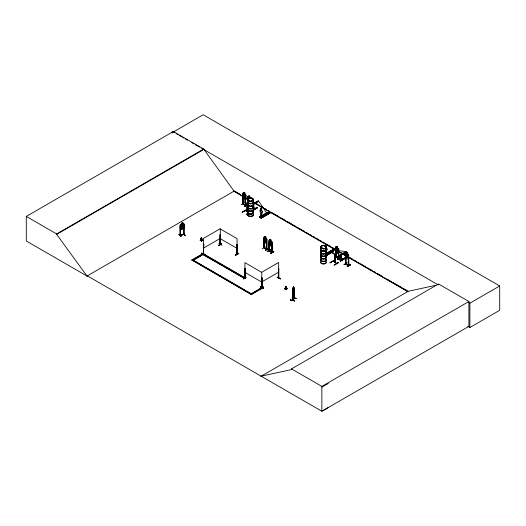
<?xml version="1.0" encoding="UTF-8"?>
<svg xmlns="http://www.w3.org/2000/svg" width="526" height="526" viewBox="0 0 526 526"><rect width="100%" height="100%" fill="white"/><g stroke="black" fill="none" stroke-linecap="round" stroke-linejoin="round"><path stroke-width="0.79" d="M247.845 198.782C247.167 197.533 248.627 196.047 247.851 196.356M247.976 198.71L247.983 196.277M248.147 198.966L248.16 196.533L250.573 197.934L249.876 197.539M335.568 255.11L335.562 256.727L338.514 258.082M335.581 250.251L335.726 246.937L335.581 250.613M335.555 255.952L335.877 256.964L336.055 256.057C334.812 255.932 336.199 257.747 335.7 255.031M335.713 250.179L335.726 246.937M335.871 256.905L335.595 247.016M336.002 256.833L336.015 251.974M285.717 287.564C285.342 283.665 287.906 290.635 285.118 288.925L285.756 286.289M261.613 217.146L261.83 212.583A1.493 0.861 60 0 0 261.613 210.545L261.613 209.23A0.743 0.427 60 0 0 261.087 208.316A0.743 0.427 60 0 0 260.561 208.625L260.626 208.585A0.743 0.427 60 0 1 261.152 208.276A0.743 0.427 60 0 1 261.678 209.19L261.678 210.505A1.493 0.861 60 0 1 261.895 212.543L261.678 217.106C259.357 216.12 261.31 216.081 260.751 216.627M326.725 249.975L326.659 250.014A1.493 0.861 60 0 0 326.442 247.97L326.508 247.937A1.493 0.861 60 0 1 326.725 249.975L326.508 254.538M201.103 240.704C199.768 233.485 204.423 242.151 200.787 240.553L201.307 237.995M285.434 289.076L285.644 286.368M260.377 216.396L260.824 216.541M338.599 256.813L341.584 255.294L337.192 257.832L337.317 256.747M339.204 250.856A63.817 12.657 -4.3 0 1 345.977 251.546L345.977 252.151L337.37 257.319L337.357 256.721L337.416 257.957L337.725 256.714M293.935 292.265L294.08 290.825L293.981 292.272L292.765 294.133L292.601 293.179L292.699 294.133L293.981 292.272M181.595 224.378L180.924 224.95L180.924 227.186L181.595 227.968L182.844 227.646L183.515 226.509L183.515 224.28L182.916 223.997M183.712 228.54L184.251 227.291M184.133 234.201L180.07 235.484L180.109 225.753L180.543 225.739L180.517 235.51L180.155 235.589L184.126 234.188M261.027 216.173L260.62 216.719M290.569 299.833L294.764 300.925L290.497 300.129M290.562 300.017L294.744 300.938M200.715 240.099L201.366 237.93L200.643 240.329M285.44 287.623L285.697 286.302L284.974 288.702M200.787 240.553L201.563 237.982L202.155 240.487M285.118 288.925L285.894 286.354M248.87 200.498L249.14 200.314M249.449 200.623L248.673 200.623M252.421 198.802L251.941 198.769L252.388 198.874M251.941 198.841L252.414 198.769M265.071 214.352C265.65 215.791 266.518 213.411 265.124 214.378M321.55 248.147L322.063 247.858L322.359 248.272M325.068 246.227L324.93 246.444M330.032 252.053L330.88 251.849M294.198 297.946L292.607 300.405M292.903 299.925L294.317 298.11L294.093 297.703L293.975 298.314L294.277 288.366M292.897 290.516L292.772 300.491L292.693 299.879M292.587 289.997L292.765 289.293L292.594 300.464M261.021 216.449C260.929 218.875 260.041 215.719 261.054 216.403M201.682 253.289L202.957 254.012C199.117 252.118 205.594 254.203 204.864 255.103M201.813 253.203L205.022 255.031M201.82 253.045L205.008 254.847M260.192 286.953C269.838 292.528 253.703 283.06 263.394 288.583M325.85 253.874L325.857 253.69A2.768 1.598 0 0 1 323.457 256.142A2.768 1.598 0 0 1 321.064 253.749M180.628 229.421L180.194 228.304L180.628 229.415L183.798 228.6L184.205 227.265M270.423 242.223L271.39 241.704L270.739 242.703L271.423 244.518L270.528 242.834L269.983 243.643L269.614 243.426L270.305 242.447L269.66 240.704L270.482 242.223M337.048 249.324L338.021 248.805L337.363 249.804L338.047 251.619L337.153 249.935C336.745 251.566 335.522 250.264 336.936 249.548L336.285 247.805L337.074 249.206M347.14 255.301L348.054 254.781L347.397 255.781L348.087 257.595L347.193 255.919C346.733 257.51 345.595 256.267 346.969 255.524L346.318 253.782L347.127 255.202M263.776 240.527L264.065 241.921L266.498 243.328L266.853 242.341M268.957 243.512L269.24 244.912L271.679 246.319L272.034 245.287M338.626 252.408C338.968 255.669 332.399 249.022 338.31 253.341L338.659 249.192L337.659 248.173L337.659 246.977L336.587 246.398L336.62 247.575L335.549 247.424M348.317 259.344L348.699 258.365L348.337 259.397L345.904 257.99L345.582 253.407L345.95 253.151L348.731 255.176L348.731 265.637C346.529 266.024 345.391 262.152 345.865 263.999L345.996 254.203M244.281 195.284L245.201 194.784L245.287 197.125L244.768 197.783L243.801 197.224L243.282 195.968L243.801 192.358L243.801 193.555M260.745 216.554L259.857 217.041L259.857 216.534L260.725 216.035M178.945 234.418C185.06 241.552 175.191 229.066 180.812 236.753M241.158 204.647L244.327 202.668M265.334 246.747L262.198 248.62M270.364 249.686L267.379 251.408M344.017 264.644L347.173 262.822M218.546 245.451L221.689 243.61M243.328 279.096L246.319 277.209M180.142 235.109C188.801 234.182 179.622 233.827 180.194 235.576L180.194 225.095L180.26 228.317M180.51 235.497L180.51 235.142M184.199 234.504L183.745 234.274M220.092 234.846L220.098 244.649L220.552 244.748L220.545 244.36M220.23 228.922L237.088 238.653L237.009 254.38C235.858 253.92 237.798 253.821 236.661 253.926M245.28 277.998L244.866 277.906L245.221 278.109M262.185 287.38L251.27 293.876L261.1 288.195M261.429 287.84L261.58 278.05L261.488 287.873M242.716 203.845L242.729 193.404L243.091 193.147L242.762 193.436M243.183 203.582L242.874 203.411L243.143 203.917M245.662 202.957L245.524 205.469L245.57 205.127M242.821 203.746L245.99 205.561L245.655 205.008M265.854 236.884L265.781 238.127L265.854 236.884L264.782 236.305L264.295 239.902L264.815 241.158L265.781 241.717L266.301 241.059L266.301 238.824L265.781 238.127L266.886 239.106L266.728 249.331M269.332 243.558L269.154 250.915L269.286 240.066C270.726 241.625 269.621 237.377 269.996 240.553L269.476 240.658L269.476 242.887L269.996 244.149L270.962 244.708L271.482 244.044L271.482 241.815L270.962 241.112L271.028 239.876L269.956 239.297M270.995 241.092L272.067 242.098L272.067 252.559L271.705 252.368L271.876 251.954L272.139 252.434M272.172 252.138L269.154 250.56M348.685 265.288L348.488 265.019M220.387 244.439L219.947 244.274M278.78 277.82L278.464 277.991L278.675 277.721M278.78 278.175L278.326 278.28L278.642 268.365L278.754 278.195L278.642 262.454L261.79 272.185L261.79 288.031L261.705 287.65M290.49 300.162L290.576 299.827M292.206 297.46L296.316 298.301M293.561 288.051L293.817 290.286L293.074 292.377L292.818 289.583L293.574 286.782L293.054 287.577L293.054 293.58M293.16 287.656L293.469 287.183L293.16 288.057M293.035 288.781C291.884 290.668 294.797 286.065 293.62 287.992M293.067 289.247L293.561 288.445M293.074 291.424L293.561 290.681M330.815 251.711C330.486 253.262 329.375 250.757 330.861 251.882M180.622 224.556L180.221 225.128C180.898 223.997 183.594 223.379 184.205 224.05L184.133 234.557M219.947 244.176L220.407 244.038L220.124 244.314M220.414 244.794L220 244.485M265.985 214.569L265.124 214.569M321.754 248.075L322.333 247.989M321.873 248.384L322.333 248.219M329.953 251.809L330.736 251.75M247.805 199.176L247.805 196.77L248.877 196.921M247.838 196.803L248.187 196.56M264.848 236.345L264.848 237.548L263.743 237.331L263.756 247.799C262.632 246.069 271.265 252.513 263.861 247.674M179.116 234.353L181.029 236.713M260.607 216.6L260.607 215.962L259.739 216.469L259.614 217.192L260.534 216.39L262.185 217.508L262.06 216.804L261.192 217.304L261.192 217.817L259.857 217.041M268.168 212.234C265.301 212.34 271.909 214.91 267.418 212.537M259.916 217.356L268.063 212.931M268.47 212.412L261.823 216.179M269.871 212.945L260.889 217.922L261.33 218.093L269.891 213.148L268.286 212.037M269.792 213.175L269.568 212.892L260.922 217.935M269.753 213.142L261.192 218.086L269.871 213.069M326.62 253.591L333.241 249.804L326.409 253.466L333.116 249.462L332.248 250.093L333.306 250.698M325.837 255.261L326.048 255.544L333.385 251.257M203.694 244.182L203.378 254.097L203.411 238.436L220.262 228.705L220.558 244.735M219.947 244.531L220.262 234.616L220.138 244.656M220.519 234.997L220.42 244.82L220.23 234.833M218.934 243.347L221.965 245.201M203.805 244.242L203.49 254.157L203.832 253.992L193.108 260.291L203.641 254.209L203.726 253.539M218.573 245.497L221.716 243.459L218.573 245.294M236.693 244.465L237.088 244.564L236.956 254.36L236.693 244.465L236.976 244.629M236.661 254.176L236.799 244.399M236.976 254.005L237.121 254.314L236.707 254.229M235.497 255.064L238.653 253.243L235.516 255.09M235.497 255.268L238.811 253.506L235.543 255.268M245.011 268.484L245.077 278.215M262.073 277.932L262.224 287.722L262.185 277.991M278.326 277.925L278.622 277.741L278.537 278.326L278.754 268.431M277.143 277.202L280.496 278.911L277.314 277.103M260.291 288.728L263.434 286.894L260.317 288.919M261.757 288.011L262.218 287.354M260.449 289.017L263.46 287.078M87.395 275.867L87.053 276.071L26.3 240.993L26.3 216.416L173.343 131.52L203.7 149.042L234.057 191.148L242.565 196.06M173.343 131.52L173.343 131.973L203.161 114.76L499.7 285.966L499.7 310.294L469.882 327.507L467.752 326.271M26.3 216.416L56.657 233.939L203.7 149.042M328.303 407.571L321.866 411.24L87.355 275.848L87.007 276.045L56.657 234.392L203.7 149.496M87.007 276.045L234.399 190.951M242.854 194.035L243.065 204.016M243.768 192.378L244.84 192.957L243.801 192.358M243.071 193.213L245.806 195.192L245.839 198.407L245.872 195.172L244.84 194.153M242.729 196.612L243.111 197.947M245.557 195.725L245.951 195.823L245.557 195.725L245.557 198.157M242.762 196.593L243.084 197.973M248.226 204.469L245.07 202.641L245.07 197.776L248.292 199.564M248.844 195.744C251.487 197.454 247.68 194.344 248.877 197L248.357 197.099L248.357 199.334M247.805 196.77L247.838 199.196M250.652 197.98L251.093 198.085M245.07 202.641L248.292 204.43M247.049 205.153L244.347 206.514L246.898 204.884M244.347 206.514L246.918 205.055L244.393 206.514M258.246 200.912C253.585 203.069 252.842 203.2 253.874 208.322L253.696 203.555M252.993 204.114L258.404 200.991A146.708 98.178 88.8 0 1 267.241 214.233M253.506 204.226L258.404 200.991L258.404 201.596L253.663 204.305M242.433 211.873C256.287 204.476 232.702 217.435 246.819 209.742M247.47 210.61L247.779 210.788L246.812 210.985L246.812 211.597L247.47 211.215M246.812 211.597L247.779 211.393L247.733 204.095M202.839 240.264L201.491 241.132L200.031 240.323L201.386 239.481M253.407 209.401L256.958 207.382M253.598 209.493L257.122 207.461L257.122 208.066L253.598 210.071M253.407 210.012L256.958 207.961M248.048 213.694L246.47 214.404L247.884 213.411M248.048 213.49L246.47 214.2M260.403 211.682L260.337 211.722A1.493 0.861 60 0 1 260.561 209.933L260.626 209.9A1.493 0.861 60 0 0 260.403 211.682L260.561 216.528M203.411 248.167L220.262 238.436M264.328 214.319C268.996 216.423 262.047 214.549 265.196 213.819L266.781 214.858L265.196 213.819M265.972 213.372C270.64 215.476 263.69 213.602 266.84 212.872L268.418 213.911L266.84 212.872M261.705 215.962L268.286 212.162L269.858 213.135M261.58 216.035L268.286 212.228M261.79 216.166L267.714 212.741M260.022 217.343L267.951 212.8M268.023 212.918L260.054 217.363M261.192 217.304L262.185 216.876M260.883 217.909L269.568 212.892M261.757 287.492L262.421 288.149L251.27 294.586L191.878 259.989L203.023 253.552L245.09 277.84L244.478 278.195L203.023 254.564L244.478 278.497L245.09 278.142L241.579 276.117M191.878 260.291L192.49 259.634L251.882 294.231M193.193 259.535L203.023 253.854L203.641 254.209M264.072 237.095L266.886 239.106M263.868 237.969L264.151 238.133M266.57 249.423L266.675 239.586L266.965 249.475M266.965 239.751L266.57 239.652M264.065 241.921L266.498 243.328M269.253 240.086L271.686 241.493M269.049 240.954L269.259 250.935L269.095 250.343M272.034 242.118L271.968 252.539M271.745 242.644L272.139 242.742L271.745 242.644L271.764 252.401M269.24 244.912L271.712 246.299M266.537 249.114C260.146 246.023 268.043 248.686 266.787 249.548M265.36 250.245C275.374 244.86 258.588 254.209 268.543 248.588M267.201 251.513L270.542 249.587M267.353 251.566L270.515 249.725M271.705 252.013L269.365 250.619M270.542 253.236C280.411 247.779 263.953 257.227 273.724 251.441M261.79 281.916L278.642 272.185M326.508 246.622L326.442 246.661A0.743 0.427 60 0 0 325.916 245.747A0.743 0.427 60 0 0 325.39 246.05L325.456 246.01A0.743 0.427 60 0 1 325.982 245.708A0.743 0.427 60 0 1 326.508 246.622L326.442 247.97M191.878 259.989L251.27 294.277L262.421 287.84M332.807 248.436L332.873 253.262L335.969 255.13L332.807 253.302L332.807 248.436L336.035 250.225L253.519 202.589M336.587 246.398L336.101 249.988L336.62 251.25L337.587 251.809L338.106 251.145L338.106 248.916L337.659 248.173M329.158 251.75C333.826 253.848 326.876 251.974 330.026 251.244L331.61 252.283L330.026 251.244M330.801 250.803C335.47 252.907 328.52 251.034 331.669 250.304L333.247 251.211M326.061 254.025L333.425 249.771M326.199 254.032L333.445 249.85M326.271 254.15L333.543 249.988M326.889 254.236L326.889 254.742L326.021 255.241L326.021 254.735L326.889 254.236L327.014 254.939M326.021 254.735L327.014 254.308M335.213 249.686L335.476 250.494L335.213 249.686L334.556 250.067L335.213 249.732M327.034 254.577L333.083 251.08M330.742 252.658L331.61 252.158M334.865 250.245L335.522 249.863M326.028 255.524L333.405 251.336M333.471 251.461L326.232 255.643L333.51 251.474M338.527 248.561L338.363 258.371L338.527 248.561L338.862 258.49L335.529 256.767M338.685 258.588L338.836 248.739M335.529 255.952L336.029 256.057L336.042 256.859M341.44 254.413C341.611 269.141 341.203 244.708 340.914 258.167M337.192 256.616L346.147 251.645L346.147 252.256L337.37 257.319L345.977 252.151M346.147 251.645L337.153 256.793L337.547 256.616M337.501 257.602L337.416 257.957M345.582 253.407L345.602 263.868L345.602 254.097L345.884 254.268M330.177 262.527C345.049 254.183 320.078 268.622 334.549 260.206M341.532 256.188L341.703 256.898L337.475 259.311L337.317 258.522L340.736 260.396L340.651 261.159L340.651 260.449M338.685 257.766L338.363 257.576C339.513 257.615 337.501 257.569 338.514 258.286M341.545 256.215L337.317 258.621L337.488 259.331M337.475 258.733L341.703 256.293M337.317 259.233L341.545 256.793M284.369 288.636C285 290.595 289.05 288.373 285.822 287.853M285.822 289.504L287.17 288.728M347.66 254.176L347.693 252.96C345.043 251.711 348.856 252.842 347.627 254.196L348.14 254.893L348.14 257.129L347.627 257.786L346.654 257.227L346.141 255.971L346.141 253.736L346.654 253.637L346.693 252.421L346.654 253.637M334.602 254.143L334.602 262.25L335.522 262.053L335.522 261.442L334.556 261.646M334.556 262.25L335.522 262.053L335.476 253.94M340.914 258.772L341.269 258.772L341.269 254.111M335.476 262.053L334.865 262.408L334.865 254.295M348.521 255.662L348.376 265.433L348.521 255.662L348.837 265.577L345.76 263.776M340.638 261.133L344.865 258.726L344.688 258.016L340.473 260.449L344.701 258.036M340.638 260.554L344.865 258.115M348.804 255.827L348.409 255.721M340.473 261.054L344.701 258.614L344.688 258.016M334.214 264.861C335.161 264.131 343.997 259.811 334.22 265.058M334.214 265.065L338.435 262.448L338.599 262.73M345.996 263.565L348.488 265.117M347.206 266.314L350.54 264.788L347.226 266.347M260.817 376.392L408.209 291.292L435.364 285.388M261.159 376.189L291.516 369.587L291.516 368.884L438.559 283.987L468.916 301.51L468.916 326.344L321.866 411.24L321.866 386.406L468.916 301.51M438.559 284.691L438.217 284.895L201.583 148.273M468.475 302.365L469.882 303.18L499.7 285.966M321.866 387.116L328.303 383.447M203.549 254.157L203.523 244.406M265.203 214.319L265.985 214.378M183.725 224.799L183.745 234.629L183.725 224.799L184.093 224.707M183.239 233.294L185.323 235.582L183.456 233.215M182.844 222.853L181.549 223.149L181.601 229.172M181.595 224.773L182.87 224.444L182.844 226.686L181.595 227.008M180.609 229.389L183.765 228.6M249.212 200.636L248.844 200.603M200.978 239.915L201.366 239.836M180.477 235.037L180.582 235.457M242.821 203.391L243.065 203.661M269.016 250.672L272.146 252.46M271.824 252.289L271.857 242.578M277.182 277.149L280.351 278.964M245.011 278.215L245.34 278.03M242.762 203.858L245.872 205.64L245.951 203.121M264.026 247.575L263.776 247.437M263.92 247.707L263.868 240.402M264.026 247.93L264.151 240.566M269.049 250.692L268.99 240.343M345.76 263.421L345.917 263.664M348.672 265.617L348.429 265.13M201.386 241.132L202.839 240.323L201.491 239.481M259.844 217.323L261.317 218.014L261.317 217.376M285.697 288.209L286.558 288.623M183.272 233.248L185.126 235.582M292.14 297.558L296.335 298.452M292.916 299.971L292.91 300.261M293.975 298.314L293.916 287.439M292.587 293.212L292.541 289.99M245.833 205.64L245.839 202.372M242.92 203.766L242.795 193.417M245.727 205.035L243.065 203.759L245.931 205.173M202.089 240.027L201.491 237.923L202.227 240.25M219.98 234.78L220.414 235.063M244.866 277.906L245.221 278.464L245.3 268.648M173.343 131.973L174.757 132.789M176.171 133.604L177.584 134.419M178.991 135.235L181.108 136.458M182.522 137.273L183.936 138.088M185.349 138.903L187.466 140.126M191.701 142.572L193.818 143.795M195.231 144.611L199.466 147.05M336.62 246.457L337.587 247.016M243.058 193.167L243.834 193.614M335.877 247.187L338.705 248.818M249.843 197.954L248.542 197.145L248.982 198.355M235.819 191.766L240.783 194.633M255.682 203.233L257.102 204.055M258.522 204.877L259.936 205.692M262.066 206.922L263.487 207.744M264.907 208.559L266.32 209.381M268.451 210.61L269.871 211.426M271.291 212.248L279.096 216.751M281.219 217.981L285.48 220.44M286.894 221.255L291.864 224.122M293.278 224.944L295.408 226.173M296.828 226.989L298.249 227.811M299.669 228.632L301.792 229.855M303.213 230.677L304.633 231.499M306.757 232.722L308.177 233.544M309.597 234.366L311.727 235.595M313.148 236.411L314.561 237.233M315.981 238.048L318.112 239.277M319.532 240.099L320.945 240.915M323.076 242.144L324.496 242.966M325.916 243.781L330.88 246.648M332.3 247.47L335.134 249.107M341.519 252.796L345.069 254.84M349.323 257.299L352.874 259.351M354.287 260.166L356.418 261.396M357.838 262.218L359.258 263.033M360.678 263.855L362.802 265.084M364.222 265.9L365.642 266.721M367.766 267.951L369.186 268.766M370.606 269.588L372.027 270.403M374.157 271.633L375.571 272.455M376.991 273.27L381.955 276.143M386.926 279.01L391.18 281.463M392.6 282.284L401.114 287.196M402.528 288.018L407.499 290.885M246.115 198.111L247.536 198.933M253.21 202.208L335.503 249.719M338.336 251.356L346.141 255.86M348.271 257.089L407.86 291.496M233.59 191.083L242.131 196.014M338.218 251.487L346.042 256.011M348.179 257.24L407.966 291.759M245.07 197.776L248.226 199.604M243.051 197.993L245.517 199.374M332.248 249.968L333.306 250.573M331.669 250.304L333.247 251.343M257.122 207.461L257.122 208.066M253.348 207.612L254.926 208.52L254.926 209.131M253.558 207.934L254.755 208.625L254.755 209.23L253.558 208.546M347.028 262.77L344.043 264.493M335.7 256.662L338.862 258.49M337.192 257.628L341.584 255.498L341.407 255.195M337.317 258.522L340.736 260.495M346.029 263.697L348.646 265.255M248.029 211.814L245.438 210.512M248.029 212.017L245.274 210.433L247.851 212.123M268.957 250.777L272.034 252.539M220.23 238.653L237.088 248.384M261.757 272.369L244.899 262.638L244.919 278.307M285.822 287.886L287.17 288.669M244.899 272.369L261.757 282.1M204.344 254.617L240.172 275.302M262.421 288.149L261.79 287.788L261.895 278.162M193.2 260.35L198.151 263.204M199.564 264.019L204.509 266.879M205.922 267.695L239.159 286.88M240.573 287.696L245.524 290.556M246.937 291.371L251.178 293.824M291.516 368.884L321.866 386.406M245.28 278.353L245.188 268.714M266.564 249.396L266.675 243.643M350.533 264.775L347.377 266.61M350.395 264.677L347.226 266.478M270.568 253.42L273.724 251.573M270.712 253.532L273.875 251.704M181.549 224.346L181.529 223.123L182.89 222.8L182.87 228.836M326.271 255.656L326.146 254.808M348.317 254.591L348.659 255.189M338.277 248.614L338.626 249.212M271.653 241.513L271.995 242.111M249.396 198.736L248.87 197.381L248.877 198.887M244.32 195.37L243.466 193.785L244.117 195.527C242.677 196.211 243.965 197.585 244.334 195.915L245.228 197.598L244.544 195.784L245.208 194.837L244.768 192.996M285.874 286.322L286.42 288.399M286.486 288.859L285.881 286.394L286.223 289.037M345.654 256.609L345.963 257.944M263.809 240.54L264.124 241.875M201.511 238.048L201.892 240.665M285.822 286.295L286.105 288.248M285.776 286.433L285.835 289.122M201.445 238.061L201.504 240.75M469.882 303.18L469.882 327.507M345.996 257.444L345.917 264.013M341.591 254.314L341.617 258.976M336.883 263.316L333.182 261.172M336.035 250.225L335.969 255.13M335.614 247.444L335.614 250.632M294.08 287.617L294.317 298.11L292.758 300.471L292.752 290.49M293.574 286.782L293.561 292.837M264.045 238.193L264.045 247.924M262.06 216.804L262.06 217.31M260.626 208.585L260.561 209.933M260.363 216.179L260.363 217.245M260.285 216.225L260.285 217.291M253.696 203.746L253.696 208.408M249.916 196.323L249.843 197.559M247.121 203.641L247.121 211.774M246.858 203.49L246.858 211.597M245.557 203.023L245.557 205.488M245.136 197.743L245.136 202.609M244.84 192.957L244.8 194.173M243.137 196.632L243.17 203.95M184.205 224.05L184.251 227.331M182.824 222.827L182.844 224.05M172.153 131.428L172.153 133.039M56.657 233.939L56.657 234.392M331.669 250.429A63.817 12.657 -4.3 0 1 332.971 250.481M253.269 204.331A2.827 1.631 0 0 1 250.166 206.37A2.827 1.631 0 0 1 248.088 203.937M253.223 204.489A2.781 1.604 0 0 1 250.172 206.501A2.781 1.604 0 0 1 248.127 204.101M253.21 206.593A2.768 1.598 0 0 1 250.172 208.592A2.768 1.598 0 0 1 248.134 206.205M253.216 206.744A2.775 1.604 0 0 1 250.172 208.743A2.788 1.611 0 0 1 248.121 206.376A2.775 1.604 0 0 0 250.172 208.743A2.788 1.611 0 0 0 253.23 206.771M253.269 201.642A2.827 1.631 0 0 1 250.166 203.687A2.827 1.631 0 0 1 248.088 201.248M253.23 204.042A2.788 1.611 0 0 1 250.172 206.054A2.788 1.611 0 0 1 248.121 203.654M253.23 201.806A2.788 1.611 0 0 1 250.172 203.818A2.788 1.611 0 0 1 248.121 201.419M253.269 204.193A2.827 1.631 0 0 1 250.166 206.231A2.827 1.631 0 0 1 248.088 203.799M253.269 201.504A2.827 1.631 0 0 1 250.166 203.549A2.827 1.631 0 0 1 248.088 201.11M253.223 201.359A2.781 1.604 0 0 1 250.172 203.365A2.781 1.604 0 0 1 248.127 200.971M253.269 211.985A2.827 1.631 0 0 1 250.166 214.023A2.827 1.631 0 0 1 248.088 211.59M253.223 212.142A2.781 1.604 0 0 1 250.172 214.154A2.781 1.604 0 0 1 248.127 211.754M253.21 214.246A2.768 1.598 0 0 1 250.172 216.245A2.768 1.598 0 0 1 248.134 213.858M253.216 206.994A2.775 1.604 0 0 1 250.172 209A2.775 1.604 0 0 1 248.134 206.606M253.23 214.384A2.788 1.611 0 0 1 250.172 216.396A2.788 1.611 0 0 1 248.121 213.997A2.775 1.604 0 0 0 250.172 216.396A2.775 1.604 0 0 0 253.216 214.398M253.269 209.295A2.827 1.631 0 0 1 250.166 211.34A2.827 1.631 0 0 1 248.088 208.901M253.23 211.695A2.788 1.611 0 0 1 250.172 213.707A2.788 1.611 0 0 1 248.121 211.307M253.23 209.46A2.788 1.611 0 0 1 250.172 211.472A2.788 1.611 0 0 1 248.121 209.072M253.269 211.846A2.827 1.631 0 0 1 250.166 213.885A2.827 1.631 0 0 1 248.088 211.452M253.269 209.157A2.827 1.631 0 0 1 250.166 211.202A2.827 1.631 0 0 1 248.088 208.763M253.223 209.013A2.781 1.604 0 0 1 250.172 211.018A2.781 1.604 0 0 1 248.127 208.625M325.91 251.474A2.827 1.631 0 0 1 323.457 253.926A2.827 1.631 0 0 1 321.011 251.474M325.87 251.645A2.781 1.604 0 0 1 323.457 254.058A2.781 1.604 0 0 1 321.051 251.645M325.91 248.791A2.827 1.631 0 0 1 323.457 251.237A2.827 1.631 0 0 1 321.011 248.791M325.877 251.191A2.788 1.611 0 0 1 323.457 253.611A2.788 1.611 0 0 1 321.044 251.191M325.877 248.956A2.788 1.611 0 0 1 323.457 251.375A2.788 1.611 0 0 1 321.044 248.956M325.91 251.336A2.827 1.631 0 0 1 323.457 253.788A2.827 1.631 0 0 1 321.011 251.336M325.91 248.653A2.827 1.631 0 0 1 323.457 251.099A2.827 1.631 0 0 1 321.011 248.653M325.877 248.509A2.788 1.611 0 0 1 323.457 250.922A2.788 1.611 0 0 1 321.044 248.509M325.91 259.127A2.827 1.631 0 0 1 323.457 261.58A2.827 1.631 0 0 1 321.011 259.127M325.87 259.298A2.781 1.604 0 0 1 323.457 261.711A2.781 1.604 0 0 1 321.051 259.298M325.877 261.448A2.794 1.611 0 0 1 323.457 263.868A2.794 1.611 0 0 1 321.044 261.448M325.87 254.143A2.781 1.604 0 0 1 323.457 256.55A2.781 1.604 0 0 1 321.051 254.143M325.864 261.547A2.775 1.604 0 0 1 323.457 263.953A2.775 1.604 0 0 1 321.057 261.547M325.91 256.445A2.827 1.631 0 0 1 323.457 258.891A2.827 1.631 0 0 1 321.011 256.445M325.877 258.845A2.788 1.611 0 0 1 323.457 261.264A2.788 1.611 0 0 1 321.044 258.845M325.877 256.609A2.788 1.611 0 0 1 323.457 259.029A2.788 1.611 0 0 1 321.044 256.609M325.91 258.989A2.827 1.631 0 0 1 323.457 261.442A2.827 1.631 0 0 1 321.011 258.989M325.91 256.307A2.827 1.631 0 0 1 323.457 258.753A2.827 1.631 0 0 1 321.011 256.307M325.87 256.162A2.781 1.604 0 0 1 323.457 258.575A2.781 1.604 0 0 1 321.051 256.162M266.255 241.487L265.347 239.849C264.887 241.441 263.75 240.198 265.13 239.455L264.479 237.713L265.334 239.304C265.709 237.719 266.945 239.067 265.558 239.711L266.255 241.487M247.47 199.025L246.812 199.407L247.779 199.203L247.47 199.025M182.621 223.109L181.818 223.721L182.621 223.109M244.597 193.095L243.972 192.74L244.597 193.496L244.597 193.095M249.672 196.461L249.048 196.099L249.672 196.862L249.672 196.461M337.416 247.115L336.791 246.76L337.416 247.516L337.416 247.115M347.449 253.098L346.831 252.736L347.449 253.493L347.449 253.098M244.768 194.594L243.801 194.035L243.801 196.27L244.768 196.829L244.768 194.594M337.587 248.614L336.62 248.055L336.62 250.291L337.587 250.849L337.587 248.614M347.627 254.591L346.654 254.032L346.654 256.267L347.627 256.826L347.627 254.591M342.669 259.18L339.684 257.457L339.684 258.062L342.669 259.791L342.669 259.18M342.492 259.279L339.513 257.556L339.513 258.167L342.492 259.89L342.492 259.279M265.61 237.029L264.986 236.667L265.61 237.423L265.61 237.029M270.791 240.014L270.167 239.659L270.791 240.415L270.791 240.014M265.781 238.521L264.815 237.962L264.815 240.198L265.781 240.757L265.781 238.521M270.962 241.513L269.996 240.954L269.996 243.19L270.962 243.748L270.962 241.513M249.14 200.925A2.794 1.611 0 0 0 253.328 199.525A2.794 1.611 0 0 0 249.14 198.131A2.794 1.611 0 0 0 249.14 200.925M249.146 201.142A2.775 1.604 0 0 0 253.315 199.755A2.775 1.604 0 0 0 249.146 198.368A2.775 1.604 0 0 0 249.146 201.142M248.561 200.748A2.794 1.611 0 0 0 253.236 200.025A2.794 1.611 0 0 0 249.811 198.052A2.794 1.611 0 0 0 248.561 200.748M322.063 248.469A2.788 1.611 0 0 0 326.245 247.075A2.788 1.611 0 0 0 322.063 245.681A2.788 1.611 0 0 0 322.063 248.469M322.07 248.686A2.775 1.604 0 0 0 326.238 247.299A2.775 1.604 0 0 0 322.07 245.905A2.775 1.604 0 0 0 322.07 248.686M323.457 256.333A2.788 1.611 0 0 0 325.877 253.92A2.794 1.611 0 0 1 323.457 256.412A2.794 1.611 0 0 1 321.044 253.992A2.788 1.611 0 0 0 323.457 256.333M321.485 248.298A2.794 1.611 0 0 0 326.159 247.575A2.794 1.611 0 0 0 322.74 245.603A2.794 1.611 0 0 0 321.485 248.298"/></g></svg>
